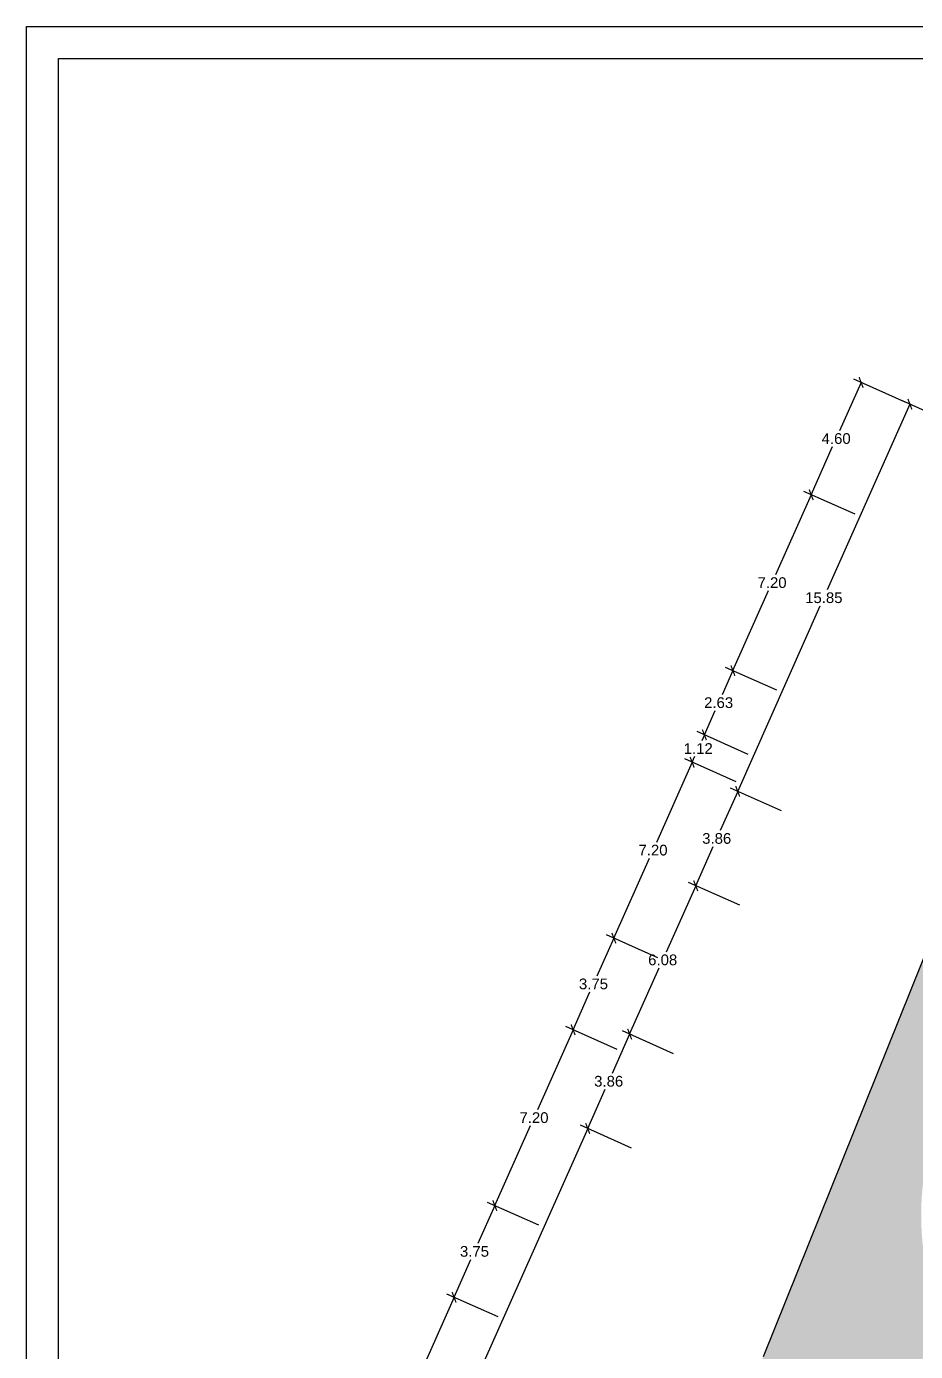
# Model space of a CAD drawing. Header units: millimetres. Extents: x 525387 to 527545, y 2235066 to 2235448.
# Drawn here: x 525509.79 to 525543.05, y 2235285.02 to 2235334.57 of the extents above; entities that cross this region are included whole.
import ezdxf

# ---------------------------------------------------------------- set-up
doc = ezdxf.new("R2010")
doc.units = ezdxf.units.MM
doc.linetypes.add('JIS_02_1.0', pattern=[2, 1, -1])
for name, color, linetype in [('auxiliar', 6, 'Continuous'), ('COTAS', 2, 'Continuous'), ('EJES', 1, 'Continuous')]:
    doc.layers.add(name, color=color, linetype=linetype)
doc.layers.add('jardin', color=72, linetype='Continuous', lineweight=5)
doc.styles.get("Standard").update_dxf_attribs({"font": 'arial.ttf'})
doc.dimstyles.get("Standard").update_dxf_attribs({"dimtxt": 0.4, "dimasz": 0.3, "dimexe": 0.3, "dimexo": 0.2, "dimgap": 0.09, "dimtad": 0, "dimtih": 1, "dimtoh": 1, "dimzin": 0, "dimdsep": 46, "dimtxsty": 'Standard', "dimblk": 'ARCHTICK', "dimcen": 0.09, "dimclrd": 2, "dimclre": 1, "dimadec": 0, "dimazin": 0, "dimtfac": 1, "dimtofl": 0, "dimtmove": 0, "dimatfit": 3, "dimldrblk": 'ARCHTICK', "dimfxl": 1, "dimtolj": 1, "dimtzin": 0, "dimarcsym": 0})

# ---------------------------------------------------------------- blocks, each defined once
blk = doc.blocks.new('_ArchTick')
at = {"color": 0, "linetype": 'ByBlock', "lineweight": 0, "const_width": 0.15}
blk.add_lwpolyline([(-0.5, -0.5), (0.5, 0.5)], dxfattribs=at)
blk = doc.blocks.new('*D41')
at = {"layer": 'COTAS', "color": 2, "lineweight": -2, "transparency": 16777216}
for p, q in [((525525.789, 2235287.047), (525524.456, 2235284.052)), ((525522.86, 2235280.469), (525524.194, 2235283.464))]:
    blk.add_line(p, q, dxfattribs=at)
at = {"layer": 'COTAS', "color": 1, "lineweight": -2, "transparency": 16777216}
for p, q in [((525527.433, 2235286.315), (525525.515, 2235287.169)), ((525524.505, 2235279.737), (525522.586, 2235280.591))]:
    blk.add_line(p, q, dxfattribs=at)
at = {"layer": 'Defpoints', "color": 0, "transparency": 16777216}
for p in [(525525.789, 2235287.047), (525527.616, 2235286.233), (525524.688, 2235279.656)]:
    blk.add_point(p, dxfattribs=at)
at = {"layer": 'COTAS', "color": 2, "lineweight": -2, "transparency": 16777216, "xscale": 0.3, "yscale": 0.3, "zscale": 0.3}
for p, rotation in [((525525.789, 2235287.047), 65.99999999405956), ((525522.86, 2235280.469), 245.9999999940596)]:
    blk.add_blockref('_ArchTick', p, dxfattribs=dict(at, rotation=rotation))
at = {"layer": 'COTAS', "color": 0, "transparency": 16777216, "insert": (525524.325, 2235283.758), "char_height": 0.4, "attachment_point": 5}
blk.add_mtext('\\A1;7.20', dxfattribs=at)
blk = doc.blocks.new('*D42')
at = {"layer": 'COTAS', "color": 2, "lineweight": -2, "transparency": 16777216}
for p, q in [((525527.314, 2235290.473), (525526.683, 2235289.054)), ((525525.789, 2235287.047), (525526.421, 2235288.465))]:
    blk.add_line(p, q, dxfattribs=at)
at = {"layer": 'COTAS', "color": 1, "lineweight": -2, "transparency": 16777216}
for p, q in [((525528.959, 2235289.741), (525527.04, 2235290.595)), ((525527.433, 2235286.315), (525525.515, 2235287.169))]:
    blk.add_line(p, q, dxfattribs=at)
at = {"layer": 'Defpoints', "color": 0, "transparency": 16777216}
for p in [(525527.314, 2235290.473), (525529.141, 2235289.659), (525527.616, 2235286.233)]:
    blk.add_point(p, dxfattribs=at)
at = {"layer": 'COTAS', "color": 2, "lineweight": -2, "transparency": 16777216, "xscale": 0.3, "yscale": 0.3, "zscale": 0.3}
for p, rotation in [((525527.314, 2235290.473), 65.99999999488455), ((525525.789, 2235287.047), 245.9999999948845)]:
    blk.add_blockref('_ArchTick', p, dxfattribs=dict(at, rotation=rotation))
at = {"layer": 'COTAS', "color": 0, "transparency": 16777216, "insert": (525526.552, 2235288.76), "char_height": 0.4, "attachment_point": 5}
blk.add_mtext('\\A1;3.75', dxfattribs=at)
blk = doc.blocks.new('*D43')
at = {"layer": 'COTAS', "color": 1, "lineweight": -2, "transparency": 16777216}
for p, q in [((525531.887, 2235296.318), (525529.969, 2235297.172)), ((525528.959, 2235289.741), (525527.04, 2235290.595))]:
    blk.add_line(p, q, dxfattribs=at)
at = {"layer": 'COTAS', "color": 2, "lineweight": -2, "transparency": 16777216}
for p, q in [((525530.243, 2235297.05), (525528.91, 2235294.056)), ((525527.314, 2235290.473), (525528.648, 2235293.467))]:
    blk.add_line(p, q, dxfattribs=at)
at = {"layer": 'Defpoints', "color": 0, "transparency": 16777216}
for p in [(525530.243, 2235297.05), (525532.07, 2235296.237), (525529.141, 2235289.659)]:
    blk.add_point(p, dxfattribs=at)
at = {"layer": 'COTAS', "color": 2, "lineweight": -2, "transparency": 16777216, "xscale": 0.3, "yscale": 0.3, "zscale": 0.3}
for p, rotation in [((525530.243, 2235297.05), 65.99999999472045), ((525527.314, 2235290.473), 245.9999999947204)]:
    blk.add_blockref('_ArchTick', p, dxfattribs=dict(at, rotation=rotation))
at = {"layer": 'COTAS', "color": 0, "transparency": 16777216, "insert": (525528.779, 2235293.762), "char_height": 0.4, "attachment_point": 5}
blk.add_mtext('\\A1;7.20', dxfattribs=at)
blk = doc.blocks.new('*D44')
at = {"layer": 'COTAS', "color": 1, "lineweight": -2, "transparency": 16777216}
for p, q in [((525533.412, 2235299.744), (525531.494, 2235300.598)), ((525531.887, 2235296.318), (525529.969, 2235297.172))]:
    blk.add_line(p, q, dxfattribs=at)
at = {"layer": 'COTAS', "color": 2, "lineweight": -2, "transparency": 16777216}
for p, q in [((525531.768, 2235300.476), (525531.136, 2235299.058)), ((525530.243, 2235297.05), (525530.874, 2235298.469))]:
    blk.add_line(p, q, dxfattribs=at)
at = {"layer": 'Defpoints', "color": 0, "transparency": 16777216}
for p in [(525531.768, 2235300.476), (525533.595, 2235299.663), (525532.07, 2235296.237)]:
    blk.add_point(p, dxfattribs=at)
at = {"layer": 'COTAS', "color": 2, "lineweight": -2, "transparency": 16777216, "xscale": 0.3, "yscale": 0.3, "zscale": 0.3}
for p, rotation in [((525531.768, 2235300.476), 65.99999999532317), ((525530.243, 2235297.05), 245.9999999953232)]:
    blk.add_blockref('_ArchTick', p, dxfattribs=dict(at, rotation=rotation))
at = {"layer": 'COTAS', "color": 0, "transparency": 16777216, "insert": (525531.005, 2235298.763), "char_height": 0.4, "attachment_point": 5}
blk.add_mtext('\\A1;3.75', dxfattribs=at)
blk = doc.blocks.new('*D45')
at = {"layer": 'COTAS', "color": 2, "lineweight": -2, "transparency": 16777216}
for p, q in [((525534.696, 2235307.054), (525533.363, 2235304.059)), ((525531.768, 2235300.476), (525533.101, 2235303.471))]:
    blk.add_line(p, q, dxfattribs=at)
at = {"layer": 'COTAS', "color": 1, "lineweight": -2, "transparency": 16777216}
for p, q in [((525536.341, 2235306.321), (525534.422, 2235307.176)), ((525533.412, 2235299.744), (525531.494, 2235300.598))]:
    blk.add_line(p, q, dxfattribs=at)
at = {"layer": 'Defpoints', "color": 0, "transparency": 16777216}
for p in [(525534.696, 2235307.054), (525536.524, 2235306.24), (525533.595, 2235299.663)]:
    blk.add_point(p, dxfattribs=at)
at = {"layer": 'COTAS', "color": 2, "lineweight": -2, "transparency": 16777216, "xscale": 0.3, "yscale": 0.3, "zscale": 0.3}
for p, rotation in [((525534.696, 2235307.054), 65.99999999490588), ((525531.768, 2235300.476), 245.9999999949059)]:
    blk.add_blockref('_ArchTick', p, dxfattribs=dict(at, rotation=rotation))
at = {"layer": 'COTAS', "color": 0, "transparency": 16777216, "insert": (525533.232, 2235303.765), "char_height": 0.4, "attachment_point": 5}
blk.add_mtext('\\A1;7.20', dxfattribs=at)
blk = doc.blocks.new('*D46')
at = {"layer": 'COTAS', "color": 1, "lineweight": -2, "transparency": 16777216}
for p, q in [((525536.798, 2235307.349), (525534.88, 2235308.203)), ((525536.341, 2235306.321), (525534.422, 2235307.176))]:
    blk.add_line(p, q, dxfattribs=at)
at = {"layer": 'COTAS', "color": 2, "lineweight": -2, "transparency": 16777216}
for p, q in [((525535.154, 2235308.081), (525535.055, 2235307.858)), ((525534.696, 2235307.054), (525534.796, 2235307.277))]:
    blk.add_line(p, q, dxfattribs=at)
at = {"layer": 'Defpoints', "color": 0, "transparency": 16777216}
for p in [(525535.154, 2235308.081), (525536.981, 2235307.268), (525536.524, 2235306.24)]:
    blk.add_point(p, dxfattribs=at)
at = {"layer": 'COTAS', "color": 2, "lineweight": -2, "transparency": 16777216, "xscale": 0.3, "yscale": 0.3, "zscale": 0.3}
for p, rotation in [((525535.154, 2235308.081), 65.99999997814375), ((525534.696, 2235307.054), 245.9999999781437)]:
    blk.add_blockref('_ArchTick', p, dxfattribs=dict(at, rotation=rotation))
at = {"layer": 'COTAS', "color": 0, "transparency": 16777216, "insert": (525534.925, 2235307.567), "char_height": 0.4, "attachment_point": 5}
blk.add_mtext('\\A1;1.12', dxfattribs=at)
blk = doc.blocks.new('*D47')
at = {"layer": 'COTAS', "color": 2, "lineweight": -2, "transparency": 16777216}
for p, q in [((525536.222, 2235310.479), (525535.819, 2235309.575)), ((525535.154, 2235308.081), (525535.557, 2235308.986))]:
    blk.add_line(p, q, dxfattribs=at)
at = {"layer": 'COTAS', "color": 1, "lineweight": -2, "transparency": 16777216}
for p, q in [((525537.866, 2235309.747), (525535.948, 2235310.601)), ((525536.798, 2235307.349), (525534.88, 2235308.203))]:
    blk.add_line(p, q, dxfattribs=at)
at = {"layer": 'Defpoints', "color": 0, "transparency": 16777216}
for p in [(525536.222, 2235310.479), (525538.049, 2235309.666), (525536.981, 2235307.268)]:
    blk.add_point(p, dxfattribs=at)
at = {"layer": 'COTAS', "color": 2, "lineweight": -2, "transparency": 16777216, "xscale": 0.3, "yscale": 0.3, "zscale": 0.3}
for p, rotation in [((525536.222, 2235310.479), 65.99999999308714), ((525535.154, 2235308.081), 245.9999999930871)]:
    blk.add_blockref('_ArchTick', p, dxfattribs=dict(at, rotation=rotation))
at = {"layer": 'COTAS', "color": 0, "transparency": 16777216, "insert": (525535.688, 2235309.28), "char_height": 0.4, "attachment_point": 5}
blk.add_mtext('\\A1;2.63', dxfattribs=at)
blk = doc.blocks.new('*D48')
at = {"layer": 'COTAS', "color": 2, "lineweight": -2, "transparency": 16777216}
for p, q in [((525539.15, 2235317.057), (525537.817, 2235314.062)), ((525536.222, 2235310.479), (525537.555, 2235313.474))]:
    blk.add_line(p, q, dxfattribs=at)
at = {"layer": 'COTAS', "color": 1, "lineweight": -2, "transparency": 16777216}
for p, q in [((525540.795, 2235316.325), (525538.876, 2235317.179)), ((525537.866, 2235309.747), (525535.948, 2235310.601))]:
    blk.add_line(p, q, dxfattribs=at)
at = {"layer": 'Defpoints', "color": 0, "transparency": 16777216}
for p in [(525539.15, 2235317.057), (525540.977, 2235316.243), (525538.049, 2235309.666)]:
    blk.add_point(p, dxfattribs=at)
at = {"layer": 'COTAS', "color": 2, "lineweight": -2, "transparency": 16777216, "xscale": 0.3, "yscale": 0.3, "zscale": 0.3}
for p, rotation in [((525539.15, 2235317.057), 65.99999999810571), ((525536.222, 2235310.479), 245.9999999981057)]:
    blk.add_blockref('_ArchTick', p, dxfattribs=dict(at, rotation=rotation))
at = {"layer": 'COTAS', "color": 0, "transparency": 16777216, "insert": (525537.686, 2235313.768), "char_height": 0.4, "attachment_point": 5}
blk.add_mtext('\\A1;7.20', dxfattribs=at)
blk = doc.blocks.new('*D64')
at = {"layer": 'COTAS', "color": 1, "lineweight": -2, "transparency": 16777216}
for p, q in [((525542.664, 2235320.523), (525540.745, 2235321.377)), ((525540.795, 2235316.325), (525538.876, 2235317.179))]:
    blk.add_line(p, q, dxfattribs=at)
at = {"layer": 'COTAS', "color": 2, "lineweight": -2, "transparency": 16777216}
for p, q in [((525541.019, 2235321.255), (525540.216, 2235319.45)), ((525539.15, 2235317.057), (525539.954, 2235318.862))]:
    blk.add_line(p, q, dxfattribs=at)
at = {"layer": 'Defpoints', "color": 0, "transparency": 16777216}
for p in [(525541.019, 2235321.255), (525542.846, 2235320.441), (525540.977, 2235316.243)]:
    blk.add_point(p, dxfattribs=at)
at = {"layer": 'COTAS', "color": 2, "lineweight": -2, "transparency": 16777216, "xscale": 0.3, "yscale": 0.3, "zscale": 0.3}
for p, rotation in [((525541.019, 2235321.255), 65.9999999911187), ((525539.15, 2235317.057), 245.9999999911187)]:
    blk.add_blockref('_ArchTick', p, dxfattribs=dict(at, rotation=rotation))
at = {"layer": 'COTAS', "color": 0, "transparency": 16777216, "insert": (525540.085, 2235319.156), "char_height": 0.4, "attachment_point": 5}
blk.add_mtext('\\A1;4.60', dxfattribs=at)
blk = doc.blocks.new('*D49')
at = {"layer": 'COTAS', "color": 2, "lineweight": -2, "transparency": 16777216}
for p, q in [((525530.789, 2235293.359), (525526.852, 2235284.518)), ((525522.654, 2235275.088), (525526.59, 2235283.929))]:
    blk.add_line(p, q, dxfattribs=at)
at = {"layer": 'COTAS', "color": 1, "lineweight": -2, "transparency": 16777216}
for p, q in [((525532.433, 2235292.627), (525530.515, 2235293.481)), ((525524.298, 2235274.356), (525522.38, 2235275.21))]:
    blk.add_line(p, q, dxfattribs=at)
at = {"layer": 'Defpoints', "color": 0, "transparency": 16777216}
for p in [(525530.789, 2235293.359), (525532.616, 2235292.546), (525524.481, 2235274.275)]:
    blk.add_point(p, dxfattribs=at)
at = {"layer": 'COTAS', "color": 2, "lineweight": -2, "transparency": 16777216, "xscale": 0.3, "yscale": 0.3, "zscale": 0.3}
for p, rotation in [((525530.789, 2235293.359), 65.99999999437357), ((525522.654, 2235275.088), 245.9999999943736)]:
    blk.add_blockref('_ArchTick', p, dxfattribs=dict(at, rotation=rotation))
at = {"layer": 'COTAS', "color": 0, "transparency": 16777216, "insert": (525526.721, 2235284.224), "char_height": 0.4, "attachment_point": 5}
blk.add_mtext('\\A1;20.00', dxfattribs=at)
blk = doc.blocks.new('*D50')
at = {"layer": 'COTAS', "color": 2, "lineweight": -2, "transparency": 16777216}
for p, q in [((525532.359, 2235296.887), (525531.705, 2235295.417)), ((525530.789, 2235293.359), (525531.443, 2235294.829))]:
    blk.add_line(p, q, dxfattribs=at)
at = {"layer": 'COTAS', "color": 1, "lineweight": -2, "transparency": 16777216}
for p, q in [((525534.004, 2235296.155), (525532.085, 2235297.009)), ((525532.433, 2235292.627), (525530.515, 2235293.481))]:
    blk.add_line(p, q, dxfattribs=at)
at = {"layer": 'Defpoints', "color": 0, "transparency": 16777216}
for p in [(525532.359, 2235296.887), (525534.186, 2235296.073), (525532.616, 2235292.546)]:
    blk.add_point(p, dxfattribs=at)
at = {"layer": 'COTAS', "color": 2, "lineweight": -2, "transparency": 16777216, "xscale": 0.3, "yscale": 0.3, "zscale": 0.3}
for p, rotation in [((525532.359, 2235296.887), 65.99999999373988), ((525530.789, 2235293.359), 245.9999999937399)]:
    blk.add_blockref('_ArchTick', p, dxfattribs=dict(at, rotation=rotation))
at = {"layer": 'COTAS', "color": 0, "transparency": 16777216, "insert": (525531.574, 2235295.123), "char_height": 0.4, "attachment_point": 5}
blk.add_mtext('\\A1;3.86', dxfattribs=at)
blk = doc.blocks.new('*D51')
at = {"layer": 'COTAS', "color": 1, "lineweight": -2, "transparency": 16777216}
for p, q in [((525536.475, 2235301.705), (525534.556, 2235302.559)), ((525534.004, 2235296.155), (525532.085, 2235297.009))]:
    blk.add_line(p, q, dxfattribs=at)
at = {"layer": 'COTAS', "color": 2, "lineweight": -2, "transparency": 16777216}
for p, q in [((525534.83, 2235302.437), (525533.726, 2235299.956)), ((525532.359, 2235296.887), (525533.464, 2235299.368))]:
    blk.add_line(p, q, dxfattribs=at)
at = {"layer": 'Defpoints', "color": 0, "transparency": 16777216}
for p in [(525534.83, 2235302.437), (525536.658, 2235301.624), (525534.186, 2235296.073)]:
    blk.add_point(p, dxfattribs=at)
at = {"layer": 'COTAS', "color": 2, "lineweight": -2, "transparency": 16777216, "xscale": 0.3, "yscale": 0.3, "zscale": 0.3}
for p, rotation in [((525534.83, 2235302.437), 65.99999999470373), ((525532.359, 2235296.887), 245.9999999947037)]:
    blk.add_blockref('_ArchTick', p, dxfattribs=dict(at, rotation=rotation))
at = {"layer": 'COTAS', "color": 0, "transparency": 16777216, "insert": (525533.595, 2235299.662), "char_height": 0.4, "attachment_point": 5}
blk.add_mtext('\\A1;6.08', dxfattribs=at)
blk = doc.blocks.new('*D52')
at = {"layer": 'COTAS', "color": 1, "lineweight": -2, "transparency": 16777216}
for p, q in [((525538.046, 2235305.234), (525536.128, 2235306.088)), ((525536.475, 2235301.705), (525534.556, 2235302.559))]:
    blk.add_line(p, q, dxfattribs=at)
at = {"layer": 'COTAS', "color": 2, "lineweight": -2, "transparency": 16777216}
for p, q in [((525536.402, 2235305.966), (525535.747, 2235304.496)), ((525534.83, 2235302.437), (525535.485, 2235303.907))]:
    blk.add_line(p, q, dxfattribs=at)
at = {"layer": 'Defpoints', "color": 0, "transparency": 16777216}
for p in [(525538.229, 2235305.153), (525534.83, 2235302.437), (525536.658, 2235301.624)]:
    blk.add_point(p, dxfattribs=at)
at = {"layer": 'COTAS', "color": 2, "lineweight": -2, "transparency": 16777216, "xscale": 0.3, "yscale": 0.3, "zscale": 0.3}
for p, rotation in [((525536.402, 2235305.966), 65.99999999212015), ((525534.83, 2235302.437), 245.9999999921202)]:
    blk.add_blockref('_ArchTick', p, dxfattribs=dict(at, rotation=rotation))
at = {"layer": 'COTAS', "color": 0, "transparency": 16777216, "insert": (525535.616, 2235304.202), "char_height": 0.4, "attachment_point": 5}
blk.add_mtext('\\A1;3.86', dxfattribs=at)
blk = doc.blocks.new('*D53')
at = {"layer": 'COTAS', "color": 2, "lineweight": -2, "transparency": 16777216}
for p, q in [((525542.846, 2235320.441), (525539.755, 2235313.498)), ((525536.402, 2235305.966), (525539.493, 2235312.909))]:
    blk.add_line(p, q, dxfattribs=at)
at = {"layer": 'COTAS', "color": 1, "lineweight": -2, "transparency": 16777216}
for p, q in [((525544.491, 2235319.709), (525542.572, 2235320.563)), ((525538.046, 2235305.234), (525536.128, 2235306.088))]:
    blk.add_line(p, q, dxfattribs=at)
at = {"layer": 'Defpoints', "color": 0, "transparency": 16777216}
for p in [(525542.846, 2235320.441), (525544.673, 2235319.628), (525538.229, 2235305.153)]:
    blk.add_point(p, dxfattribs=at)
at = {"layer": 'COTAS', "color": 2, "lineweight": -2, "transparency": 16777216, "xscale": 0.3, "yscale": 0.3, "zscale": 0.3}
for p, rotation in [((525542.846, 2235320.441), 65.99999999480156), ((525536.402, 2235305.966), 245.9999999948016)]:
    blk.add_blockref('_ArchTick', p, dxfattribs=dict(at, rotation=rotation))
at = {"layer": 'COTAS', "color": 0, "transparency": 16777216, "insert": (525539.624, 2235313.204), "char_height": 0.4, "attachment_point": 5}
blk.add_mtext('\\A1;15.85', dxfattribs=at)

msp = doc.modelspace()

# ---------------------------------------------------------------- hatches: boundary and pattern name
at = {"layer": 'jardin'}
h = msp.add_hatch(dxfattribs=at)
h.set_pattern_fill('GRASS', color=72, scale=0.025)
h.set_pattern_definition([(90, (194.1935, -22.17156), (-0.449012806, 0.449012806), [0.1190625, -0.778963112]), (45, (194.1935, -22.17156), (-0.44901280605, 0.44901280605), [0.1190625, -0.5159375]), (135, (194.1935, -22.17156), (-0.44901280605, -0.44901280605), [0.1190625, -0.5159375])])
edge = h.paths.add_edge_path()
edge.add_line((525532.969, 2235265.019), (525533.343, 2235265.947))
edge.add_line((525533.343, 2235265.947), (525531.906, 2235266.527))
edge.add_line((525531.906, 2235266.527), (525534.154, 2235272.09))
edge.add_line((525534.154, 2235272.09), (525536.194, 2235271.266))
edge.add_line((525536.194, 2235271.266), (525536.563, 2235272.18))
edge.add_line((525536.563, 2235272.18), (525545.166, 2235268.822))
edge.add_line((525545.166, 2235268.822), (525547.35, 2235274.823))
edge.add_line((525547.35, 2235274.823), (525544.731, 2235273.015))
edge.add_line((525544.731, 2235273.015), (525543.278, 2235272.639))
edge.add_line((525543.278, 2235272.639), (525541.149, 2235273.09))
edge.add_line((525541.149, 2235273.09), (525539.94, 2235273.743))
edge.add_line((525539.94, 2235273.743), (525538.211, 2235276))
edge.add_line((525538.211, 2235276), (525537.374, 2235277.556))
edge.add_line((525537.374, 2235277.556), (525537.829, 2235279.042))
edge.add_line((525537.829, 2235279.042), (525538.562, 2235280.955))
edge.add_line((525538.562, 2235280.955), (525539.683, 2235281.758))
edge.add_line((525539.683, 2235281.758), (525542.158, 2235281.528))
edge.add_line((525542.158, 2235281.528), (525543.063, 2235281.398))
edge.add_line((525543.063, 2235281.398), (525544.238, 2235281.545))
edge.add_line((525544.238, 2235281.545), (525545.239, 2235280.938))
edge.add_line((525545.239, 2235280.938), (525545.4, 2235280.59))
edge.add_line((525545.4, 2235280.59), (525546.351, 2235280.368))
edge.add_line((525546.351, 2235280.368), (525547.6, 2235279.717))
edge.add_line((525547.6, 2235279.717), (525548.504, 2235277.996))
edge.add_line((525548.504, 2235277.996), (525549.449, 2235280.594))
edge.add_line((525549.449, 2235280.594), (525547.034, 2235282.224))
edge.add_arc((525553.401, 2235290.11), 10.135, 170.2845, 231.0837, ccw=False)
edge.add_line((525543.411, 2235291.82), (525550.021, 2235308.246))
edge.add_arc((525555.83, 2235305.756), 6.32, 80.3819, 156.8009, ccw=False)
edge.add_line((525556.886, 2235311.987), (525568.066, 2235310.309))
edge.add_line((525568.066, 2235310.309), (525571.101, 2235308.446))
edge.add_line((525571.101, 2235308.446), (525574.61, 2235309.283))
edge.add_line((525574.61, 2235309.283), (525591.977, 2235306.28))
edge.add_line((525591.977, 2235306.28), (525597.576, 2235303.844))
edge.add_line((525597.576, 2235303.844), (525606.918, 2235297.037))
edge.add_line((525606.918, 2235297.037), (525607.48, 2235296.513))
edge.add_line((525607.48, 2235296.513), (525607.731, 2235296.885))
edge.add_line((525607.731, 2235296.885), (525605.017, 2235299.331))
edge.add_line((525605.017, 2235299.331), (525606.157, 2235308.316))
edge.add_line((525606.157, 2235308.316), (525587.956, 2235310.626))
edge.add_line((525587.956, 2235310.626), (525576.383, 2235312.095))
edge.add_line((525576.383, 2235312.095), (525549.933, 2235316.064))
edge.add_line((525549.933, 2235316.064), (525525.945, 2235256.453))
edge.add_line((525525.945, 2235256.453), (525533.227, 2235254.979))
edge.add_arc((525533.827, 2235265.507), 10.545, 266.7354, 327.7677)
edge.add_arc((525538.862, 2235264.345), 5.917, 311.0411, 382.0561)
edge.add_line((525544.346, 2235266.567), (525544.756, 2235267.694))
edge.add_line((525544.756, 2235267.694), (525540.306, 2235269.431))
edge.add_line((525540.306, 2235269.431), (525538.118, 2235264.017))
edge.add_line((525538.118, 2235264.017), (525535.221, 2235265.188))
edge.add_line((525535.221, 2235265.188), (525534.846, 2235264.261))
edge.add_line((525534.846, 2235264.261), (525534.113, 2235263.949))
edge.add_arc((525532.247, 2235263.1), 2.05, -100.0348, 24.4824, ccw=False)
edge.add_line((525531.89, 2235261.081), (525531.489, 2235260.088))
edge.add_arc((525530.634, 2235259.108), 1.3, -272.9179, 48.9179, ccw=False)
edge.add_line((525530.701, 2235260.406), (525531.102, 2235261.4))
edge.add_arc((525532.247, 2235263.1), 2.05, 69.3976, 236.0348, ccw=False)
h.paths.add_polyline_path([(525537.138, 2235274.937), (525536.482, 2235273.314), (525534.906, 2235273.951), (525535.561, 2235275.574)], flags=16)

# ---------------------------------------------------------------- linework, layer by layer
at = {"layer": 'auxiliar', "color": 94}
msp.add_line((525537.367, 2235284.837), (525549.933, 2235316.064), dxfattribs=at)
at = {"layer": 'auxiliar', "color": 1, "linetype": 'Continuous'}
for points in [[(525509.79, 2235334.567), (525689.79, 2235334.567), (525689.79, 2235214.567), (525509.79, 2235214.567)], [(525510.99, 2235333.367), (525688.59, 2235333.367), (525688.59, 2235215.767), (525510.99, 2235215.767)]]:
    msp.add_lwpolyline(points, close=True, dxfattribs=at)
at = {"layer": 'EJES', "linetype": 'JIS_02_1.0'}
msp.add_line((525582.856, 2235302.628), (525542.846, 2235320.442), dxfattribs=at)

# ---------------------------------------------------------------- dimensions: what is measured, and where the dimension line sits
at = {"layer": 'COTAS'}
for p1, p2, distance, picture, middle in [((525540.977, 2235316.243), (525542.846, 2235320.441), 2, '*D64', (525540.085, 2235319.156)), ((525538.22866, 2235305.15257), (525544.6734, 2235319.6277), 2, '*D53', (525539.62394, 2235313.20361)), ((525538.049, 2235309.666), (525540.977, 2235316.243), 2, '*D48', (525537.686, 2235313.768)), ((525536.981, 2235307.268), (525538.049, 2235309.666), 2, '*D47', (525535.688, 2235309.28)), ((525536.5236, 2235306.2401), (525536.9812, 2235307.2678), 2, '*D46', (525534.9253, 2235307.5674)), ((525533.595, 2235299.663), (525536.524, 2235306.24), 2, '*D45', (525533.232, 2235303.765)), ((525538.229, 2235305.153), (525536.658, 2235301.624), -2, '*D52', (525535.616, 2235304.202)), ((525534.186, 2235296.073), (525536.658, 2235301.624), 2, '*D51', (525533.595, 2235299.662)), ((525532.07, 2235296.237), (525533.595, 2235299.663), 2, '*D44', (525531.005, 2235298.763)), ((525529.141, 2235289.659), (525532.07, 2235296.237), 2, '*D43', (525528.779, 2235293.762)), ((525532.616, 2235292.546), (525534.186, 2235296.073), 2, '*D50', (525531.574, 2235295.123)), ((525524.481, 2235274.275), (525532.616, 2235292.546), 2, '*D49', (525526.721, 2235284.224)), ((525527.616, 2235286.233), (525529.141, 2235289.659), 2, '*D42', (525526.552, 2235288.76)), ((525524.688, 2235279.656), (525527.616, 2235286.233), 2, '*D41', (525524.325, 2235283.758))]:
    dim = msp.add_aligned_dim(p1=p1, p2=p2, distance=distance, dimstyle='Standard', dxfattribs=at)
    dim.commit()
    dim.dimension.update_dxf_attribs({"geometry": picture, "text_midpoint": middle})

doc.saveas('drawing.dxf')
